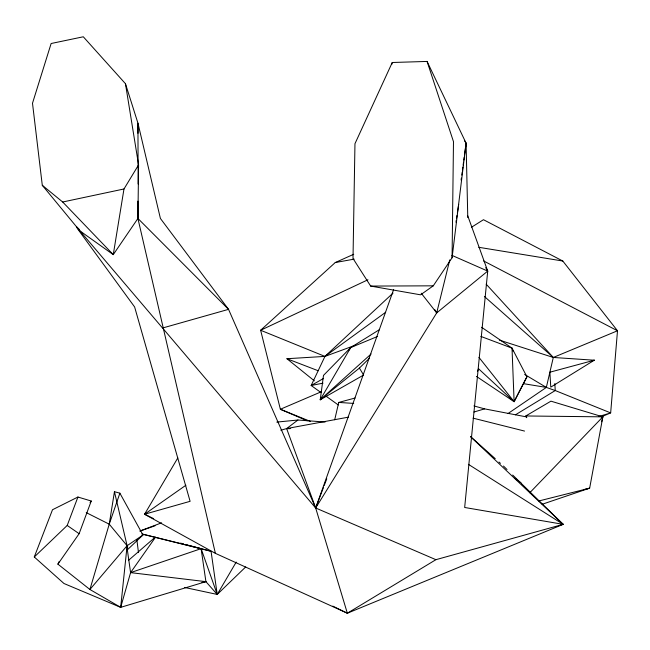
<?xml version="1.0" encoding="UTF-8"?>
<svg xmlns="http://www.w3.org/2000/svg" width="650" height="650" viewBox="0 0 650 650"><rect width="100%" height="100%" fill="white"/><g stroke="black" fill="none" stroke-linecap="round" stroke-linejoin="round"><path stroke-width="0.97" d="M137.922 201.232L137.914 218.465L215.377 553.345L347.344 613.218L563.176 524.339L521.454 483.6M137.946 133.307L137.946 123.175L125.45 83.696L83.297 36.782L51.131 43.509L32.5 103.244L42.291 185.299L79.853 230.831L315.673 507.983L347.344 613.218L435.898 559.683L563.176 524.339L470.559 436.727M138.019 201.232L137.914 218.465L113.263 254.646L79.853 230.831L78.447 228.174M138.125 183.991L137.946 123.175L160.404 218.457L228.54 309.351L315.673 507.983L435.898 559.683M125.45 83.696L138.58 164.889L137.914 218.465L228.54 309.351L162.979 327.901M452.075 257.774L453.481 141.643L427.074 61.433L392.259 62.498L354.965 143.707L353.007 258.481L370.662 286.073L420.591 294.824L433.266 285.829L452.075 257.774L466.099 143.154L427.074 61.433M467.748 215.841L487.719 271.091L464.669 507.479L563.176 524.339L468.406 464.336M120.673 607.352L127.099 545.707L114.449 491.709L119.876 493.171L142.984 535.007L127.343 549.843L130.585 572.626L120.673 607.352L63.968 583.505L34.279 556.985L52.504 509.738L77.927 497.031L91.244 501.028L79.129 533.699L57.899 564.143L89.911 589.485L120.673 607.352L205.912 581.653L217.23 594.433L245.692 566.946M127.692 546.902L127.343 549.843L127.099 545.707L109.241 524.176L86.239 512.622M461.11 180.082L461.378 178.092M461.784 175.094L462.191 172.104M462.459 170.105L462.865 167.107M463.133 165.116L463.539 162.118M463.808 160.119L464.214 157.129M464.482 155.131L466.099 143.154L464.425 140.66M455.975 222.211L456.284 220.228M456.584 218.238L457.039 215.264M457.34 213.281L458.697 204.352M142.984 535.007L127.099 545.707L89.911 589.485L109.241 524.176L114.449 491.709M138.58 164.889L123.979 188.987L113.263 254.646L62.684 202.004L42.291 185.299M526.776 417.682L525.785 415.967L550.94 401.164L602.851 416.853L589.656 488.166L542.149 504.278M465.668 145.112L466.099 143.154L467.773 217.547M334.709 419.754L338.739 402.431L355.119 398.011M507.983 413.562L546.341 387.416L553.304 357.459L617.5 330.777L562.803 261.024L483.47 219.708L471.559 227.207M601.673 421.753L602.851 416.853L525.785 415.967M325.065 422.045L297.944 420.014L286.642 428.569L315.673 507.983L436.702 312.902L449.776 259.862M391.755 64.464L392.259 62.498M109.241 524.176L119.876 493.171M393.624 289.575L315.673 507.983L323.537 487.305M34.279 556.985L67.21 525.452L77.927 497.031M324.252 485.42L326.755 478.839M321.027 397.93L320.239 399.774L363.626 375.034L359.401 368.079L369.46 358.191M477.433 371.418L478.571 368.786L514.117 401.684L526.931 376.797L512.021 348.14L481.618 327.283M57.899 564.143L59.231 561.413M526.931 376.797L514.117 401.684L476.369 376.366M377.634 336.416L350.699 347.571L320.239 399.774L323.505 375.391L350.699 347.571L379.543 329.582M236.21 562.079L217.23 594.433L184.454 587.429M215.377 553.345L144.584 514.231L177.816 457.917M349.017 350.106L350.699 347.571M190.328 545.748L201.11 548.657L205.912 581.653L130.585 572.626L155.439 537.306M90.066 502.604L91.244 501.028M529.774 492.765L602.851 416.853M392.998 293.126L324.943 356.403L311.163 385.507L321.035 392.584M353.73 254.272L335.246 262.551L260.626 330.257L280.377 409.264L307.271 420.818M371.101 354.006L320.239 399.774L359.401 368.079M128.562 560.292L155.252 537.152M421.216 293.207L436.702 312.902L487.719 271.091L485.696 267.605M385.661 312.276L324.943 356.403L286.926 358.719L314.364 380.851M153.676 518.668L144.584 514.231L185.892 485.241M515.418 414.838L555.246 390.544L610.659 412.904L617.5 330.777L483.665 260.967M323.489 378.479L311.163 385.507L323.034 383.134M367.941 279.768L260.626 330.257L324.943 356.403L355.233 345.272M321.197 391.796L280.377 409.264L310.473 421.452M601.339 416.829L610.659 412.904L599.008 416.447M139.742 531.074L161.598 522.827M140.717 530.822L155.049 525.769M130.585 572.626L201.11 548.657L211.055 551.273L217.23 594.433L201.11 548.657L142.748 534.194M592.361 360.791L594.279 360.222L553.304 357.459L499.363 340.096M473.956 412.019L484.608 408.866L526.232 416.853M280.841 430.235L286.642 428.569L348.368 417.162M144.584 514.231L190.109 501.321L134.623 306.971L77.277 228.394L76.627 226.476M538.883 500.971L589.656 488.166L584.756 489.401M62.684 202.004L123.979 188.987M201.931 582.408L205.912 581.653M335.246 262.551L354.161 259.131M561.178 524.623L563.176 524.339M276.786 422.094L297.944 420.014M290.672 428.521L286.642 428.569L289.664 428.675M370.662 286.073L433.266 285.829M338.739 402.431L353.722 403.414M478.749 247.293L562.803 261.024M523.461 383.662L546.341 387.416L555.246 390.544L554.832 383.524M141.798 533.967L211.055 551.273M473.021 418.137L524.542 431.072M180.529 543.099L183.471 543.896M185.429 544.424L188.37 545.212M473.899 405.933L484.608 408.866M480.854 336.408L512.021 348.14L512.98 351.024M286.926 358.719L318.159 370.736M451.904 255.352L487.719 271.091M332.792 606.117L347.344 613.218M524.639 374.424L546.341 387.416M67.21 525.452L79.129 533.699M325.967 396.126L338.301 404.974M514.865 478.294L521.357 483.088M484.469 296.546L553.304 357.459L486.127 284.123M470.608 436.621L495.259 458.689M498.989 462.028L500.484 463.369M503.474 466.042L507.016 469.503M512.688 475.044L520.016 482.194M478.92 357.338L514.117 401.684L512.021 348.14M434.631 309.424L436.702 312.902M136.825 539.476L138.466 552.419M594.279 360.222L550.769 387.148L549.876 372.206L594.279 360.222"/></g></svg>
